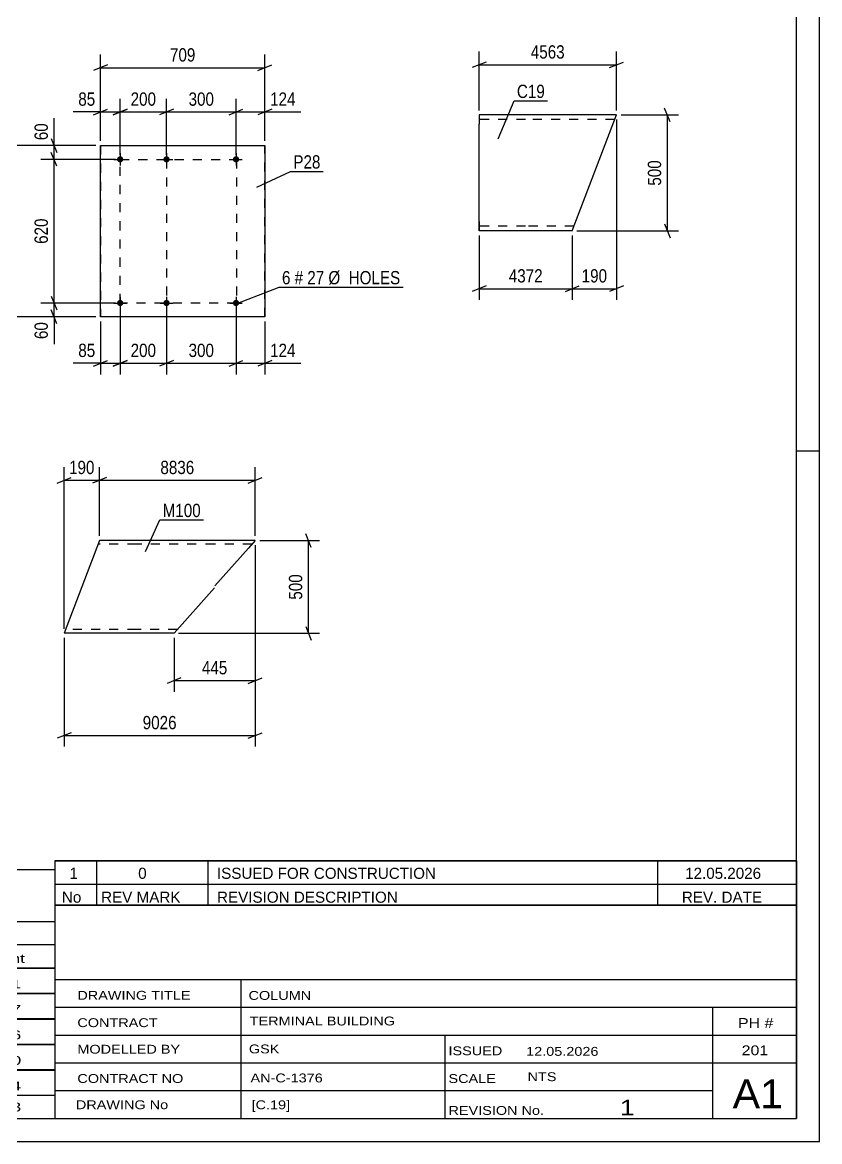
# Model space of a CAD drawing. Header units: millimetres. Extents: x 0 to 594, y 0 to 420.
# Drawn here: x 422 to 594, y 0 to 241.5 of the extents above; entities that cross this region are included whole.
import ezdxf

# ---------------------------------------------------------------- set-up
doc = ezdxf.new("R2010")
doc.units = ezdxf.units.MM
doc.linetypes.add('DXK_LINE_DOT2', pattern=[3.9198, 1.9599, -1.9599])
doc.styles.add('Arial Narrow', font='ARIALN.TTF', dxfattribs={"height": 0.2})

# ---------------------------------------------------------------- blocks, each defined once
blk = doc.blocks.new('Unknown-708392216-1134')
at = {"color": 5, "linetype": 'Continuous'}
for p, q in [((594, 0), (594, 420)), ((589, 5), (589, 415)), ((594, 149), (589, 149)), ((5, 5), (589, 5)), ((0, 0), (594, 0))]:
    blk.add_line(p, q, dxfattribs=at)
blk = doc.blocks.new('Bolt-708392216-2504 - 2470')
at = {"linetype": 'Continuous'}
for points in [[(443.11, 181.63, -1), (443.11, 180.28, -1)], [(453.11, 181.63, -1), (453.11, 180.28, -1)], [(468.11, 181.63, -1), (468.11, 180.28, -1)]]:
    blk.add_hatch(color=1, dxfattribs=at).paths.add_polyline_path(points)
at = {"color": 1, "linetype": 'Continuous'}
for p, q in [((443.11, 182.3), (443.11, 179.6)), ((453.11, 182.3), (453.11, 179.6)), ((468.11, 182.3), (468.11, 179.6)), ((441.76, 180.95), (444.46, 180.95)), ((451.76, 180.95), (454.46, 180.95)), ((466.76, 180.95), (469.46, 180.95))]:
    blk.add_line(p, q, dxfattribs=at)
blk = doc.blocks.new('Bolt-708392216-2509 - 2470')
at = {"linetype": 'Continuous'}
for points in [[(443.11, 212.63, -1), (443.11, 211.28, -1)], [(453.11, 212.63, -1), (453.11, 211.28, -1)], [(468.11, 212.63, -1), (468.11, 211.28, -1)]]:
    blk.add_hatch(color=1, dxfattribs=at).paths.add_polyline_path(points)
at = {"color": 1, "linetype": 'Continuous'}
for p, q in [((443.11, 213.3), (443.11, 210.6)), ((453.11, 213.3), (453.11, 210.6)), ((468.11, 213.3), (468.11, 210.6)), ((441.76, 211.95), (444.46, 211.95)), ((451.76, 211.95), (454.46, 211.95)), ((466.76, 211.95), (469.46, 211.95))]:
    blk.add_line(p, q, dxfattribs=at)
blk = doc.blocks.new('Part-708392216-2514 - 2470')
at = {"color": 2, "linetype": 'Continuous'}
for p, q in [((438.86, 177.95), (438.86, 214.95)), ((438.86, 214.95), (438.86, 214.95)), ((438.86, 214.95), (474.33, 214.95)), ((474.33, 214.95), (474.33, 177.95)), ((438.86, 177.95), (438.86, 177.95)), ((474.33, 177.95), (438.86, 177.95))]:
    blk.add_line(p, q, dxfattribs=at)
at = {"color": 7, "linetype": 'DXK_LINE_DOT2'}
for p, q in [((438.86, 214.95), (438.86, 177.95)), ((438.86, 214.95), (438.86, 214.95)), ((474.33, 177.95), (474.33, 214.95)), ((438.86, 177.95), (438.86, 177.95))]:
    blk.add_line(p, q, dxfattribs=at)
blk = doc.blocks.new('Part-708392216-4935 - 4934')
at = {"color": 2, "linetype": 'Continuous'}
for p, q in [((438.63, 129.68), (431.02, 109.68)), ((446.63, 129.68), (438.63, 129.68)), ((463.45, 129.68), (446.73, 129.68)), ((472.26, 129.68), (463.55, 129.68)), ((470.83, 128.08), (463.55, 119.9)), ((472.26, 129.68), (470.83, 128.08)), ((463.45, 119.47), (454.73, 109.68)), ((446.63, 109.68), (431.02, 109.68)), ((454.73, 109.68), (446.73, 109.68))]:
    blk.add_line(p, q, dxfattribs=at)
at = {"color": 7, "linetype": 'DXK_LINE_DOT2'}
for p, q in [((446.63, 128.88), (438.33, 128.88)), ((463.45, 128.88), (446.73, 128.88)), ((471.55, 128.88), (463.55, 128.88)), ((472.15, 129.56), (470.83, 128.08)), ((446.63, 110.48), (431.33, 110.48)), ((455.45, 110.48), (446.73, 110.48))]:
    blk.add_line(p, q, dxfattribs=at)
blk = doc.blocks.new('Part-708392216-3094 - 3086')
at = {"color": 2, "linetype": 'Continuous'}
for p, q in [((520.55, 221.52), (520.55, 219.52)), ((530.55, 221.52), (520.55, 221.52)), ((550.17, 221.52), (530.65, 221.52)), ((540.65, 196.52), (550.17, 221.52)), ((520.55, 198.52), (520.55, 219.52)), ((520.55, 196.52), (520.55, 198.52)), ((530.55, 196.52), (520.55, 196.52)), ((540.65, 196.52), (530.65, 196.52))]:
    blk.add_line(p, q, dxfattribs=at)
at = {"color": 7, "linetype": 'DXK_LINE_DOT2'}
for p, q in [((520.55, 221.52), (520.55, 220.93)), ((530.55, 220.52), (520.55, 220.52)), ((549.79, 220.52), (530.65, 220.52)), ((520.55, 198.52), (520.55, 196.67)), ((530.55, 197.52), (520.55, 197.52)), ((541.03, 197.52), (530.65, 197.52))]:
    blk.add_line(p, q, dxfattribs=at)
blk = doc.blocks.new('Rectangle-708392216-2653 - 2470')
at = {"color": 1, "linetype": 'DXK_LINE_DOT2'}
blk.add_lwpolyline([(443.11, 211.95), (468.18, 211.95), (468.18, 180.95), (443.11, 180.95), (443.11, 211.95)], close=True, dxfattribs=at)
blk = doc.blocks.new('Line-708392216-2642 - 2470')
at = {"color": 1, "linetype": 'DXK_LINE_DOT2'}
blk.add_line((453.11, 211.95), (453.11, 180.95), dxfattribs=at)
blk = doc.blocks.new('StraightDimension-708392216-2516 - 2470')
at = {"color": 7, "linetype": 'Continuous'}
for p, q in [((438.86, 215.95), (438.86, 234.56)), ((474.33, 215.95), (474.33, 234.56)), ((440.36, 232.31), (437.36, 231.11)), ((472.83, 231.11), (475.83, 232.31)), ((438.86, 231.71), (474.33, 231.71))]:
    blk.add_line(p, q, dxfattribs=at)
at = {"color": 0}
blk.add_wipeout([(459.94, 232.46), (459.94, 236.66), (453.26, 236.66), (453.26, 232.46)], dxfattribs=at)
at = {"color": 3, "style": 'Arial Narrow'}
blk.add_text('709', height=2.863, dxfattribs=at).set_placement((453.86, 233.06))
blk = doc.blocks.new('StraightDimension-708392216-2589 - 2470')
at = {"color": 7, "linetype": 'Continuous'}
for p, q in [((429.46, 210.45), (428.26, 213.45)), ((442.11, 211.95), (426.01, 211.95)), ((428.86, 180.95), (428.86, 211.95)), ((428.26, 182.45), (429.46, 179.45)), ((442.11, 180.95), (426.01, 180.95))]:
    blk.add_line(p, q, dxfattribs=at)
at = {"color": 0}
blk.add_wipeout([(428.11, 199.79), (423.91, 199.79), (423.91, 193.11), (428.11, 193.11)], dxfattribs=at)
at = {"color": 3, "style": 'Arial Narrow'}
blk.add_text('620', height=2.863, rotation=90.0002, dxfattribs=at).set_placement((427.51, 193.71))
blk = doc.blocks.new('StraightDimension-708392216-2542 - 2470')
at = {"color": 7, "linetype": 'Continuous'}
for p, q in [((468.11, 212.95), (468.11, 225.02)), ((474.33, 215.95), (474.33, 225.02)), ((466.61, 221.57), (469.61, 222.77)), ((475.83, 222.77), (472.83, 221.57)), ((468.11, 222.17), (474.33, 222.17))]:
    blk.add_line(p, q, dxfattribs=at)
at = {"color": 0}
blk.add_wipeout([(481.54, 222.92), (481.54, 227.12), (474.86, 227.12), (474.86, 222.92)], dxfattribs=at)
at = {"color": 7, "linetype": 'Continuous'}
blk.add_line((474.33, 222.17), (482.07, 222.17), dxfattribs=at)
blk.add_line((474.33, 222.17), (482.07, 222.17), dxfattribs=at)
at = {"color": 3, "style": 'Arial Narrow'}
blk.add_text('124', height=2.863, dxfattribs=at).set_placement((475.46, 223.52))
blk = doc.blocks.new('StraightDimension-708392216-2558 - 2470')
at = {"color": 7, "linetype": 'Continuous'}
for p, q in [((468.11, 179.95), (468.11, 165.55)), ((474.33, 176.95), (474.33, 165.55)), ((466.61, 167.35), (469.61, 168.55)), ((468.11, 167.95), (474.33, 167.95)), ((475.83, 168.55), (472.83, 167.35))]:
    blk.add_line(p, q, dxfattribs=at)
at = {"color": 0}
blk.add_wipeout([(481.54, 168.7), (481.54, 172.9), (474.86, 172.9), (474.86, 168.7)], dxfattribs=at)
at = {"color": 7, "linetype": 'Continuous'}
blk.add_line((474.33, 167.95), (482.07, 167.95), dxfattribs=at)
blk.add_line((474.33, 167.95), (482.07, 167.95), dxfattribs=at)
at = {"color": 3, "style": 'Arial Narrow'}
blk.add_text('124', height=2.863, dxfattribs=at).set_placement((475.46, 169.3))
blk = doc.blocks.new('StraightDimension-708392216-2605 - 2470')
at = {"color": 7, "linetype": 'Continuous'}
for p, q in [((428.26, 182.45), (429.46, 179.45)), ((442.11, 180.95), (426.01, 180.95)), ((429.46, 176.45), (428.26, 179.45)), ((428.86, 177.95), (428.86, 180.95)), ((437.86, 177.95), (426.01, 177.95))]:
    blk.add_line(p, q, dxfattribs=at)
at = {"color": 0}
blk.add_wipeout([(428.11, 177.43), (423.91, 177.43), (423.91, 172.57), (428.11, 172.57)], dxfattribs=at)
at = {"color": 7, "linetype": 'Continuous'}
blk.add_line((428.86, 177.95), (428.86, 172.05), dxfattribs=at)
blk.add_line((428.86, 177.95), (428.86, 172.05), dxfattribs=at)
at = {"color": 3, "style": 'Arial Narrow'}
blk.add_text('60', height=2.863, rotation=90.0002, dxfattribs=at).set_placement((427.51, 173.17))
blk = doc.blocks.new('StraightDimension-708392216-2618 - 2470')
at = {"color": 7, "linetype": 'Continuous'}
for p, q in [((437.86, 214.95), (426.01, 214.95)), ((428.26, 216.45), (429.46, 213.45)), ((428.86, 211.95), (428.86, 214.95)), ((429.46, 210.45), (428.26, 213.45)), ((442.11, 211.95), (426.01, 211.95))]:
    blk.add_line(p, q, dxfattribs=at)
at = {"color": 0}
blk.add_wipeout([(428.11, 220.33), (423.91, 220.33), (423.91, 215.48), (428.11, 215.48)], dxfattribs=at)
at = {"color": 7, "linetype": 'Continuous'}
blk.add_line((428.86, 214.95), (428.86, 220.86), dxfattribs=at)
blk.add_line((428.86, 214.95), (428.86, 220.86), dxfattribs=at)
at = {"color": 3, "style": 'Arial Narrow'}
blk.add_text('60', height=2.863, rotation=90.0002, dxfattribs=at).set_placement((427.51, 216.08))
blk = doc.blocks.new('StraightDimension-708392216-2632 - 2470')
at = {"color": 7, "linetype": 'Continuous'}
for p, q in [((437.86, 214.95), (416.69, 214.95)), ((420.14, 213.45), (418.94, 216.45)), ((419.54, 177.95), (419.54, 214.95)), ((418.94, 179.45), (420.14, 176.45)), ((437.86, 177.95), (416.69, 177.95))]:
    blk.add_line(p, q, dxfattribs=at)
at = {"color": 0}
blk.add_wipeout([(418.79, 199.79), (414.59, 199.79), (414.59, 193.11), (418.79, 193.11)], dxfattribs=at)
at = {"color": 3, "style": 'Arial Narrow'}
blk.add_text('740', height=2.863, rotation=90.0002, dxfattribs=at).set_placement((418.19, 193.71))
blk = doc.blocks.new('StraightDimension-708392216-4062 - 2470')
at = {"color": 7, "linetype": 'Continuous'}
for p, q in [((443.11, 212.95), (443.11, 225.02)), ((453.11, 212.95), (453.11, 225.02)), ((441.61, 221.57), (444.61, 222.77)), ((454.61, 222.77), (451.61, 221.57)), ((443.11, 222.17), (453.11, 222.17))]:
    blk.add_line(p, q, dxfattribs=at)
at = {"color": 0}
blk.add_wipeout([(451.46, 222.92), (451.46, 227.12), (444.77, 227.12), (444.77, 222.92)], dxfattribs=at)
at = {"color": 3, "style": 'Arial Narrow'}
blk.add_text('200', height=2.863, dxfattribs=at).set_placement((445.37, 223.52))
blk = doc.blocks.new('StraightDimension-708392216-4064 - 2470')
at = {"color": 7, "linetype": 'Continuous'}
for p, q in [((453.11, 212.95), (453.11, 225.02)), ((468.11, 212.95), (468.11, 225.02)), ((454.61, 222.77), (451.61, 221.57)), ((466.61, 221.57), (469.61, 222.77)), ((453.11, 222.17), (468.11, 222.17))]:
    blk.add_line(p, q, dxfattribs=at)
at = {"color": 0}
blk.add_wipeout([(463.96, 222.92), (463.96, 227.12), (457.27, 227.12), (457.27, 222.92)], dxfattribs=at)
at = {"color": 3, "style": 'Arial Narrow'}
blk.add_text('300', height=2.863, dxfattribs=at).set_placement((457.87, 223.52))
blk = doc.blocks.new('StraightDimension-708392216-4084 - 2470')
at = {"color": 7, "linetype": 'Continuous'}
for p, q in [((443.11, 179.95), (443.11, 165.55)), ((453.11, 179.95), (453.11, 165.55)), ((441.61, 167.35), (444.61, 168.55)), ((443.11, 167.95), (453.11, 167.95)), ((454.61, 168.55), (451.61, 167.35))]:
    blk.add_line(p, q, dxfattribs=at)
at = {"color": 0}
blk.add_wipeout([(451.46, 168.7), (451.46, 172.9), (444.77, 172.9), (444.77, 168.7)], dxfattribs=at)
at = {"color": 3, "style": 'Arial Narrow'}
blk.add_text('200', height=2.863, dxfattribs=at).set_placement((445.37, 169.3))
blk = doc.blocks.new('StraightDimension-708392216-4086 - 2470')
at = {"color": 7, "linetype": 'Continuous'}
for p, q in [((453.11, 179.95), (453.11, 165.55)), ((468.11, 179.95), (468.11, 165.55)), ((454.61, 168.55), (451.61, 167.35)), ((453.11, 167.95), (468.11, 167.95)), ((466.61, 167.35), (469.61, 168.55))]:
    blk.add_line(p, q, dxfattribs=at)
at = {"color": 0}
blk.add_wipeout([(463.96, 168.7), (463.96, 172.9), (457.27, 172.9), (457.27, 168.7)], dxfattribs=at)
at = {"color": 3, "style": 'Arial Narrow'}
blk.add_text('300', height=2.863, dxfattribs=at).set_placement((457.87, 169.3))
blk = doc.blocks.new('StraightDimension-708392216-4124 - 2470')
at = {"color": 7, "linetype": 'Continuous'}
for p, q in [((438.86, 215.95), (438.86, 225.02)), ((443.11, 212.95), (443.11, 225.02)), ((437.36, 221.57), (440.36, 222.77)), ((444.61, 222.77), (441.61, 221.57)), ((438.86, 222.17), (443.11, 222.17))]:
    blk.add_line(p, q, dxfattribs=at)
at = {"color": 0}
blk.add_wipeout([(438.34, 222.92), (438.34, 227.12), (433.48, 227.12), (433.48, 222.92)], dxfattribs=at)
at = {"color": 7, "linetype": 'Continuous'}
blk.add_line((438.86, 222.17), (432.96, 222.17), dxfattribs=at)
blk.add_line((438.86, 222.17), (432.96, 222.17), dxfattribs=at)
at = {"color": 3, "style": 'Arial Narrow'}
blk.add_text('85', height=2.863, dxfattribs=at).set_placement((434.08, 223.52))
blk = doc.blocks.new('StraightDimension-708392216-4137 - 2470')
at = {"color": 7, "linetype": 'Continuous'}
for p, q in [((443.11, 179.95), (443.11, 165.55)), ((438.86, 176.95), (438.86, 165.55)), ((437.36, 167.35), (440.36, 168.55)), ((438.86, 167.95), (443.11, 167.95)), ((444.61, 168.55), (441.61, 167.35))]:
    blk.add_line(p, q, dxfattribs=at)
at = {"color": 0}
blk.add_wipeout([(438.34, 168.7), (438.34, 172.9), (433.48, 172.9), (433.48, 168.7)], dxfattribs=at)
at = {"color": 7, "linetype": 'Continuous'}
blk.add_line((438.86, 167.95), (432.96, 167.95), dxfattribs=at)
blk.add_line((438.86, 167.95), (432.96, 167.95), dxfattribs=at)
at = {"color": 3, "style": 'Arial Narrow'}
blk.add_text('85', height=2.863, dxfattribs=at).set_placement((434.08, 169.3))
blk = doc.blocks.new('StraightDimension-708392216-5068 - 4934')
at = {"color": 7, "linetype": 'Continuous'}
for p, q in [((431.02, 110.68), (431.02, 145.54)), ((438.63, 130.68), (438.63, 145.54)), ((429.52, 142.09), (432.52, 143.29)), ((431.02, 142.69), (438.63, 142.69)), ((440.13, 143.29), (437.13, 142.09))]:
    blk.add_line(p, q, dxfattribs=at)
at = {"color": 0}
blk.add_wipeout([(438.17, 143.44), (438.17, 147.64), (431.49, 147.64), (431.49, 143.44)], dxfattribs=at)
at = {"color": 3, "style": 'Arial Narrow'}
blk.add_text('190', height=2.863, dxfattribs=at).set_placement((432.09, 144.04))
blk = doc.blocks.new('StraightDimension-708392216-4950 - 4934')
at = {"color": 7, "linetype": 'Continuous'}
for p, q in [((484.33, 128.18), (483.13, 131.18)), ((473.26, 129.68), (486.13, 129.68)), ((483.73, 109.68), (483.73, 129.68)), ((483.13, 111.18), (484.33, 108.18)), ((455.73, 109.68), (486.13, 109.68))]:
    blk.add_line(p, q, dxfattribs=at)
at = {"color": 0}
blk.add_wipeout([(482.98, 123.03), (478.78, 123.03), (478.78, 116.34), (482.98, 116.34)], dxfattribs=at)
at = {"color": 3, "style": 'Arial Narrow'}
blk.add_text('500', height=2.863, rotation=90.0002, dxfattribs=at).set_placement((482.38, 116.94))
blk = doc.blocks.new('StraightDimension-708392216-4942 - 4934')
at = {"color": 7, "linetype": 'Continuous'}
for p, q in [((472.26, 128.68), (472.26, 97.08)), ((454.73, 108.68), (454.73, 97.08)), ((456.23, 100.08), (453.23, 98.88)), ((454.73, 99.48), (472.26, 99.48)), ((470.76, 98.88), (473.76, 100.08))]:
    blk.add_line(p, q, dxfattribs=at)
at = {"color": 0}
blk.add_wipeout([(466.84, 100.23), (466.84, 104.43), (460.15, 104.43), (460.15, 100.23)], dxfattribs=at)
at = {"color": 3, "style": 'Arial Narrow'}
blk.add_text('445', height=2.863, dxfattribs=at).set_placement((460.75, 100.83))
blk = doc.blocks.new('StraightDimension-708392216-4962 - 4934')
at = {"color": 7, "linetype": 'Continuous'}
for p, q in [((472.26, 128.68), (472.26, 85.23)), ((431.02, 108.68), (431.02, 85.23)), ((432.52, 88.23), (429.52, 87.03)), ((431.02, 87.63), (472.26, 87.63)), ((470.76, 87.03), (473.76, 88.23))]:
    blk.add_line(p, q, dxfattribs=at)
at = {"color": 0}
blk.add_wipeout([(455.9, 88.38), (455.9, 92.58), (447.38, 92.58), (447.38, 88.38)], dxfattribs=at)
at = {"color": 3, "style": 'Arial Narrow'}
blk.add_text('9026', height=2.863, dxfattribs=at).set_placement((447.98, 88.98))
blk = doc.blocks.new('StraightDimension-708392216-5067 - 4934')
at = {"color": 7, "linetype": 'Continuous'}
for p, q in [((438.63, 130.68), (438.63, 145.54)), ((472.26, 130.68), (472.26, 145.54)), ((440.13, 143.29), (437.13, 142.09)), ((438.63, 142.69), (472.26, 142.69)), ((470.76, 142.09), (473.76, 143.29))]:
    blk.add_line(p, q, dxfattribs=at)
at = {"color": 0}
blk.add_wipeout([(459.7, 143.44), (459.7, 147.64), (451.19, 147.64), (451.19, 143.44)], dxfattribs=at)
at = {"color": 3, "style": 'Arial Narrow'}
blk.add_text('8836', height=2.863, dxfattribs=at).set_placement((451.79, 144.04))
blk = doc.blocks.new('StraightDimension-708392216-3144 - 3086')
at = {"color": 7, "linetype": 'Continuous'}
for p, q in [((550.17, 220.52), (550.17, 181.63)), ((540.65, 195.52), (540.65, 181.63)), ((539.15, 183.43), (542.15, 184.63)), ((540.65, 184.03), (550.17, 184.03)), ((551.67, 184.63), (548.67, 183.43))]:
    blk.add_line(p, q, dxfattribs=at)
at = {"color": 0}
blk.add_wipeout([(548.75, 184.78), (548.75, 188.98), (542.07, 188.98), (542.07, 184.78)], dxfattribs=at)
at = {"color": 3, "style": 'Arial Narrow'}
blk.add_text('190', height=2.863, dxfattribs=at).set_placement((542.67, 185.38))
blk = doc.blocks.new('StraightDimension-708392216-3097 - 3086')
at = {"color": 7, "linetype": 'Continuous'}
for p, q in [((561.76, 220.02), (560.56, 223.02)), ((551.17, 221.52), (563.56, 221.52)), ((561.16, 196.52), (561.16, 221.52)), ((541.65, 196.52), (563.56, 196.52)), ((560.56, 198.02), (561.76, 195.02))]:
    blk.add_line(p, q, dxfattribs=at)
at = {"color": 0}
blk.add_wipeout([(560.41, 212.36), (556.21, 212.36), (556.21, 205.67), (560.41, 205.67)], dxfattribs=at)
at = {"color": 3, "style": 'Arial Narrow'}
blk.add_text('500', height=2.863, rotation=90.0002, dxfattribs=at).set_placement((559.81, 206.27))
blk = doc.blocks.new('StraightDimension-708392216-3170 - 3086')
at = {"color": 7, "linetype": 'Continuous'}
for p, q in [((520.55, 195.52), (520.55, 181.63)), ((540.65, 195.52), (540.65, 181.63)), ((522.05, 184.63), (519.05, 183.43)), ((520.55, 184.03), (540.65, 184.03)), ((539.15, 183.43), (542.15, 184.63))]:
    blk.add_line(p, q, dxfattribs=at)
at = {"color": 0}
blk.add_wipeout([(534.86, 184.78), (534.86, 188.98), (526.35, 188.98), (526.35, 184.78)], dxfattribs=at)
at = {"color": 3, "style": 'Arial Narrow'}
blk.add_text('4372', height=2.863, dxfattribs=at).set_placement((526.95, 185.38))
blk = doc.blocks.new('StraightDimension-708392216-3118 - 3086')
at = {"color": 7, "linetype": 'Continuous'}
for p, q in [((520.55, 222.52), (520.55, 235.2)), ((550.17, 222.52), (550.17, 235.2)), ((522.05, 232.95), (519.05, 231.75)), ((520.55, 232.35), (550.17, 232.35)), ((548.67, 231.75), (551.67, 232.95))]:
    blk.add_line(p, q, dxfattribs=at)
at = {"color": 0}
blk.add_wipeout([(539.62, 233.1), (539.62, 237.3), (531.1, 237.3), (531.1, 233.1)], dxfattribs=at)
at = {"color": 3, "style": 'Arial Narrow'}
blk.add_text('4563', height=2.863, dxfattribs=at).set_placement((531.7, 233.7))
blk = doc.blocks.new('Unknown-708392216-5553')
at = {"color": 7, "linetype": 'Continuous'}
for p, q in [((429, 51.05), (429, 5)), ((429, 51.05), (589, 51.05)), ((589, 51), (589, 5)), ((429, 35), (589, 35)), ((469.14, 35), (469.14, 5)), ((429, 29), (589, 29)), ((571, 5.05), (571, 29.05)), ((429, 23), (589, 23)), ((513.14, 23), (513.14, 5)), ((429, 17), (589, 17)), ((429, 11), (571, 11)), ((429, 5), (589, 5))]:
    blk.add_line(p, q, dxfattribs=at)
at = {"color": 7, "style": 'Arial Narrow'}
for s, height, width, p in [('DRAWING TITLE', 1.9089, 1.425378, (433.88, 30.61)), ('COLUMN', 1.909, 1.425378, (470.81, 30.59)), ('CONTRACT', 1.909, 1.425378, (433.88, 24.71)), ('TERMINAL BUILDING', 1.9089, 1.425378, (471.06, 25.07)), ('MODELLED BY', 1.9089, 1.425378, (433.88, 18.98)), ('GSK', 1.909, 1.425378, (470.88, 19.04)), ('ISSUED', 1.909, 1.425378, (513.94, 18.64)), ('12.05.2026', 1.909, 1.425378, (530.69, 18.52)), ('CONTRACT NO', 1.9089, 1.425378, (433.88, 12.66)), ('AN-C-1376', 1.909, 1.425378, (471.23, 12.78)), ('SCALE', 1.909, 1.425378, (513.94, 12.65)), ('A1', 6.204, 1.25, (575.24, 7.2)), ('DRAWING No', 1.909, 1.425378, (433.56, 7)), ('[C.19]', 1.909, 1.425378, (471.46, 6.99)), ('REVISION No.', 1.9089, 1.425378, (513.94, 5.77)), ('1', 3.34, 1.5, (550.91, 5.68))]:
    blk.add_text(s, height=height, dxfattribs=dict(at, width=width)).set_placement(p)
at = {"color": 7, "linetype": 'Continuous', "style": 'Arial Narrow'}
for s, height, width, p in [('PH #', 2.1, 1.42538, (576.4, 24.55)), ('201', 2.1, 1.42538, (577.19, 18.65)), ('NTS', 1.909, 1.425378, (531, 13.05))]:
    blk.add_text(s, height=height, dxfattribs=dict(at, width=width)).set_placement(p)
blk = doc.blocks.new('Unknown-708392216-5554')
at = {"color": 7, "linetype": 'Continuous'}
for p, q in [((429, 60.55), (589, 60.55)), ((589, 60.55), (429, 60.55)), ((429, 60.55), (429, 55.55)), ((438, 60.55), (438, 55.55)), ((462, 60.55), (462, 55.55)), ((559, 60.55), (559, 55.55)), ((589, 60.55), (589, 55.55)), ((429, 55.55), (589, 55.55)), ((429, 55.55), (429, 51.05)), ((429, 55.55), (589, 55.55)), ((438, 55.55), (438, 51.05)), ((462, 55.55), (462, 51.05)), ((559, 55.55), (559, 51.05)), ((589, 55.55), (589, 51.05)), ((589, 51.05), (429, 51.05))]:
    blk.add_line(p, q, dxfattribs=at)
at = {"color": 7, "linetype": 'Continuous', "style": 'Arial Narrow'}
for s, height, width, p in [('1', 2.39, 1.196471, (432.16, 56.7)), ('0', 2.39, 1.196471, (447, 56.7)), ('ISSUED FOR CONSTRUCTION', 2.3861, 1.196471, (464, 56.7)), ('12.05.2026', 2.386, 1.196471, (565, 56.7)), ('No', 2.386, 1.2, (430.54, 51.55)), ('REV MARK', 2.386, 1.2, (439, 51.55)), ('REVISION DESCRIPTION', 2.3861, 1.2, (464, 51.55)), ('REV. DATE', 2.386, 1.2, (564.28, 51.55))]:
    blk.add_text(s, height=height, dxfattribs=dict(at, width=width)).set_placement(p)
blk = doc.blocks.new('Unknown-708392216-5555')
at = {"color": 7, "linetype": 'Continuous'}
for p, q in [((269, 58.75), (429, 58.75)), ((269, 47.5), (269, 58.75)), ((429, 58.75), (429, 47.5)), ((269, 47.5), (429, 47.5)), ((269, 47.5), (269, 42.5)), ((429, 47.5), (429, 42.5)), ((269, 42.5), (429, 42.5)), ((269, 42.5), (269, 37.5)), ((293, 42.5), (293, 37.5)), ((328.5, 42.5), (328.5, 37.5)), ((354.5, 42.5), (354.5, 37.5)), ((367.5, 42.5), (367.5, 37.5)), ((385, 42.5), (385, 37.5)), ((407, 42.5), (407, 37.5)), ((429, 42.5), (429, 37.5)), ((269, 37.5), (429, 37.5)), ((269, 37.45), (269, 32.05)), ((269, 37.45), (429, 37.45)), ((293, 37.5), (293, 32)), ((328.5, 37.5), (328.5, 32)), ((354.5, 37.5), (354.5, 32)), ((367.5, 37.5), (367.5, 32)), ((385, 37.5), (385, 32)), ((407, 37.5), (407, 32)), ((429, 37.45), (429, 32.05)), ((269, 32.05), (429, 32.05)), ((269, 31.95), (269, 26.55)), ((269, 31.95), (429, 31.95)), ((293, 32), (293, 26.5)), ((328.5, 32), (328.5, 26.5)), ((354.5, 32), (354.5, 26.5)), ((367.5, 32), (367.5, 26.5)), ((385, 32), (385, 26.5)), ((407, 32), (407, 26.5)), ((429, 31.95), (429, 26.55)), ((269, 26.55), (429, 26.55)), ((269, 26.45), (269, 21.05)), ((269, 26.45), (429, 26.45)), ((293, 26.5), (293, 21)), ((328.5, 26.5), (328.5, 21)), ((354.5, 26.5), (354.5, 21)), ((367.5, 26.5), (367.5, 21)), ((385, 26.5), (385, 21)), ((407, 26.5), (407, 21)), ((429, 26.45), (429, 21.05)), ((269, 21.05), (429, 21.05)), ((269, 20.95), (269, 15.55)), ((269, 20.95), (429, 20.95)), ((293, 21), (293, 15.5)), ((328.5, 21), (328.5, 15.5)), ((354.5, 21), (354.5, 15.5)), ((367.5, 21), (367.5, 15.5)), ((385, 21), (385, 15.5)), ((407, 21), (407, 15.5)), ((429, 20.95), (429, 15.55)), ((269, 15.55), (429, 15.55)), ((269, 15.45), (269, 10.05)), ((269, 15.45), (429, 15.45)), ((293, 15.5), (293, 10)), ((328.5, 15.5), (328.5, 10)), ((354.5, 15.5), (354.5, 10)), ((367.5, 15.5), (367.5, 10)), ((385, 15.5), (385, 10)), ((407, 15.5), (407, 10)), ((429, 15.45), (429, 10.05)), ((269, 10.05), (429, 10.05)), ((269, 10), (429, 10)), ((269, 10), (269, 5)), ((385, 10), (385, 5)), ((407, 10), (407, 5)), ((429, 10), (429, 5)), ((269, 5), (429, 5))]:
    blk.add_line(p, q, dxfattribs=at)
at = {"color": 7, "style": 'Arial Narrow'}
for s, height, width, p in [('GENERAL NOTES & WELD DETAILS :', 2.8633, 1.4, (270.15, 51.06)), ('REFER TYP DRAWING TYP-01', 1.9089, 1.6, (353.7, 51.16)), ("MATERIAL LIST FOR ASSEMBLY MK'D", 1.9089, 1.6, (270.15, 43.56)), ('C19', 1.909, 1.794707, (365.2, 43.47)), ('1', 1.91, 1.794707, (391.08, 43.56)), ('No. Required', 1.9089, 1.6, (400.41, 43.56)), ('Mark', 1.909, 1.7, (270.34, 38.5)), ('Profile', 1.909, 1.7, (303.41, 38.5)), ('Material', 1.909, 1.7, (333.54, 38.56)), ('No.', 1.909, 1.7, (358.5, 38.56)), ('Length', 1.909, 1.7, (369, 38.56)), ('Area', 1.909, 1.7, (391.5, 38.56)), ('Weight', 1.909, 1.7, (411, 38.56))]:
    blk.add_text(s, height=height, dxfattribs=dict(at, width=width)).set_placement(p)
at = {"color": 7, "linetype": 'Continuous', "style": 'Arial Narrow'}
for s, height, width, p in [('M100', 1.909, 1.794707, (270.5, 33.06)), ('SHS500*20', 1.909, 1.794707, (295, 33.06)), ('E350', 1.909, 1.794707, (334.74, 33.06)), ('1', 1.91, 1.794707, (358.86, 33.06)), ('9026', 1.909, 1.794707, (371.58, 33.06)), ('17.5', 1.909, 1.794707, (393.13, 33.06)), ('2625.1', 1.909, 1.794707, (409.77, 33.06)), ('C19', 1.909, 1.794707, (270.5, 27.56)), ('SHS500*20', 1.909, 1.794707, (295, 27.56)), ('E350', 1.909, 1.794707, (334.74, 27.56)), ('1', 1.91, 1.794707, (358.86, 27.56)), ('4563', 1.909, 1.794707, (371.58, 27.56)), ('9.0', 1.909, 1.794707, (395.32, 27.56)), ('1346.7', 1.909, 1.794707, (409.77, 27.56)), ('BP7', 1.909, 1.794707, (270.5, 22.06)), ('PL25*800', 1.909, 1.794707, (295, 22.06)), ('E350', 1.909, 1.794707, (334.74, 22.06)), ('1', 1.91, 1.794707, (358.86, 22.06)), ('800', 1.909, 1.794707, (373.77, 22.06)), ('1.4', 1.909, 1.794707, (395.32, 22.06)), ('125.6', 1.909, 1.794707, (411.96, 22.06)), ('P28', 1.909, 1.794707, (270.5, 16.56)), ('PL25*709', 1.909, 1.794707, (295, 16.56)), ('E350', 1.909, 1.794707, (334.74, 16.56)), ('1', 1.91, 1.794707, (358.86, 16.56)), ('740', 1.909, 1.794707, (373.77, 16.56)), ('1.1', 1.909, 1.794707, (395.32, 16.56)), ('103.0', 1.909, 1.794707, (411.96, 16.56)), ('ST17', 1.909, 1.794707, (270.5, 11.06)), ('PL20*150', 1.909, 1.794707, (295, 11.06)), ('E350', 1.909, 1.794707, (334.74, 11.06)), ('8', 1.91, 1.794707, (358.86, 11.06)), ('150', 1.909, 1.794707, (373.77, 11.06)), ('0.0', 1.909, 1.794707, (395.32, 11.06)), ('17.4', 1.909, 1.794707, (414.14, 11.06)), ('Total', 1.909, 1.7, (371.33, 6.5)), ('29.2', 1.909, 1.794707, (392.64, 6.5)), ('4217.8', 1.909, 1.794707, (409.77, 6.5))]:
    blk.add_text(s, height=height, dxfattribs=dict(at, width=width)).set_placement(p)
blk = doc.blocks.new('MarkSet-708392216-2699 - 2470')
at = {"color": 0}
blk.add_wipeout([(479.85, 184.99), (479.85, 187.99), (478.02, 187.99), (478.02, 184.99)], dxfattribs=at)
blk.add_wipeout([(479.85, 184.99), (479.85, 187.99), (478.02, 187.99), (478.02, 184.99)], dxfattribs=at)
at = {"color": 7, "linetype": 'Continuous'}
blk.add_line((468.49, 180.95), (477.42, 184.39), dxfattribs=at)
at = {"color": 0}
blk.add_wipeout([(482.58, 184.99), (482.58, 187.99), (480.75, 187.99), (480.75, 184.99)], dxfattribs=at)
blk.add_wipeout([(482.58, 184.99), (482.58, 187.99), (480.75, 187.99), (480.75, 184.99)], dxfattribs=at)
at = {"color": 3, "style": 'Arial Narrow'}
blk.add_text('6', height=2.86, dxfattribs=at).set_placement((478.02, 184.99))
at = {"color": 0}
blk.add_wipeout([(487.13, 184.99), (487.13, 187.99), (483.48, 187.99), (483.48, 184.99)], dxfattribs=at)
blk.add_wipeout([(487.13, 184.99), (487.13, 187.99), (483.48, 187.99), (483.48, 184.99)], dxfattribs=at)
at = {"color": 3, "style": 'Arial Narrow'}
blk.add_text('#', height=2.86, dxfattribs=at).set_placement((480.75, 184.99))
at = {"color": 0}
blk.add_wipeout([(503.56, 184.99), (503.56, 187.99), (488.03, 187.99), (488.03, 184.99)], dxfattribs=at)
blk.add_wipeout([(503.56, 184.99), (503.56, 187.99), (488.03, 187.99), (488.03, 184.99)], dxfattribs=at)
at = {"color": 7, "linetype": 'Continuous'}
blk.add_line((477.42, 184.39), (504.16, 184.39), dxfattribs=at)
at = {"color": 3, "style": 'Arial Narrow'}
for s, p in [('27', (483.48, 184.99)), ('Ø  HOLES', (488.03, 184.99))]:
    blk.add_text(s, height=2.863, dxfattribs=at).set_placement(p)
blk = doc.blocks.new('Mark-708392216-2510 - 2470')
at = {"color": 0}
blk.add_wipeout([(486.32, 209.96), (486.32, 212.96), (480.47, 212.96), (480.47, 209.96)], dxfattribs=at)
blk.add_wipeout([(486.32, 209.96), (486.32, 212.96), (480.47, 212.96), (480.47, 209.96)], dxfattribs=at)
at = {"color": 30, "linetype": 'Continuous'}
for p, q in [((472.63, 205.96), (479.87, 209.36)), ((479.87, 209.36), (486.92, 209.36))]:
    blk.add_line(p, q, dxfattribs=at)
at = {"color": 3, "style": 'Arial Narrow'}
blk.add_text('P28', height=2.863, dxfattribs=at).set_placement((480.47, 209.96))
blk = doc.blocks.new('Mark-708392216-4965 - 4934')
at = {"color": 0}
blk.add_wipeout([(460.51, 134.76), (460.51, 137.76), (452.28, 137.76), (452.28, 134.76)], dxfattribs=at)
blk.add_wipeout([(460.51, 134.76), (460.51, 137.76), (452.28, 137.76), (452.28, 134.76)], dxfattribs=at)
at = {"color": 30, "linetype": 'Continuous'}
for p, q in [((448.61, 127.31), (451.68, 134.16)), ((451.68, 134.16), (461.11, 134.16))]:
    blk.add_line(p, q, dxfattribs=at)
at = {"color": 3, "style": 'Arial Narrow'}
blk.add_text('M100', height=2.863, dxfattribs=at).set_placement((452.28, 134.76))
blk = doc.blocks.new('Mark-708392216-3090 - 3086')
at = {"color": 0}
blk.add_wipeout([(534.73, 225.19), (534.73, 228.19), (528.7, 228.19), (528.7, 225.19)], dxfattribs=at)
blk.add_wipeout([(534.73, 225.19), (534.73, 228.19), (528.7, 228.19), (528.7, 225.19)], dxfattribs=at)
at = {"color": 30, "linetype": 'Continuous'}
for p, q in [((524.69, 216.39), (528.1, 224.59)), ((528.1, 224.59), (535.33, 224.59))]:
    blk.add_line(p, q, dxfattribs=at)
at = {"color": 3, "style": 'Arial Narrow'}
blk.add_text('C19', height=2.863, dxfattribs=at).set_placement((528.7, 225.19))

msp = doc.modelspace()

# ---------------------------------------------------------------- block references
for name in ['Unknown-708392216-1134', 'Part-708392216-3094 - 3086', 'Part-708392216-2514 - 2470', 'Bolt-708392216-2509 - 2470', 'Rectangle-708392216-2653 - 2470', 'Line-708392216-2642 - 2470', 'Bolt-708392216-2504 - 2470', 'Part-708392216-4935 - 4934', 'Unknown-708392216-5554', 'Unknown-708392216-5555', 'Unknown-708392216-5553']:
    msp.add_blockref(name, (0, 0))

# ---------------------------------------------------------------- next in the draw order: block references
for name in ['StraightDimension-708392216-2516 - 2470', 'StraightDimension-708392216-3144 - 3086', 'StraightDimension-708392216-2589 - 2470', 'StraightDimension-708392216-2558 - 2470', 'StraightDimension-708392216-5068 - 4934', 'StraightDimension-708392216-4950 - 4934']:
    msp.add_blockref(name, (0, 0))

# ---------------------------------------------------------------- next in the draw order: block references
for name in ['StraightDimension-708392216-2542 - 2470', 'StraightDimension-708392216-3097 - 3086', 'StraightDimension-708392216-2618 - 2470', 'StraightDimension-708392216-2605 - 2470', 'StraightDimension-708392216-5067 - 4934', 'StraightDimension-708392216-4942 - 4934']:
    msp.add_blockref(name, (0, 0))

# ---------------------------------------------------------------- next in the draw order: block references
for name in ['StraightDimension-708392216-3118 - 3086', 'StraightDimension-708392216-4062 - 2470', 'StraightDimension-708392216-2632 - 2470', 'Mark-708392216-2510 - 2470', 'StraightDimension-708392216-3170 - 3086', 'StraightDimension-708392216-4084 - 2470', 'StraightDimension-708392216-4962 - 4934']:
    msp.add_blockref(name, (0, 0))

# ---------------------------------------------------------------- next in the draw order: block references
for name in ['StraightDimension-708392216-4124 - 2470', 'StraightDimension-708392216-4064 - 2470', 'Mark-708392216-3090 - 3086', 'StraightDimension-708392216-4137 - 2470', 'StraightDimension-708392216-4086 - 2470', 'Mark-708392216-4965 - 4934']:
    msp.add_blockref(name, (0, 0))

# ---------------------------------------------------------------- next in the draw order: block references
msp.add_blockref('MarkSet-708392216-2699 - 2470', (0, 0))

doc.saveas('drawing.dxf')
